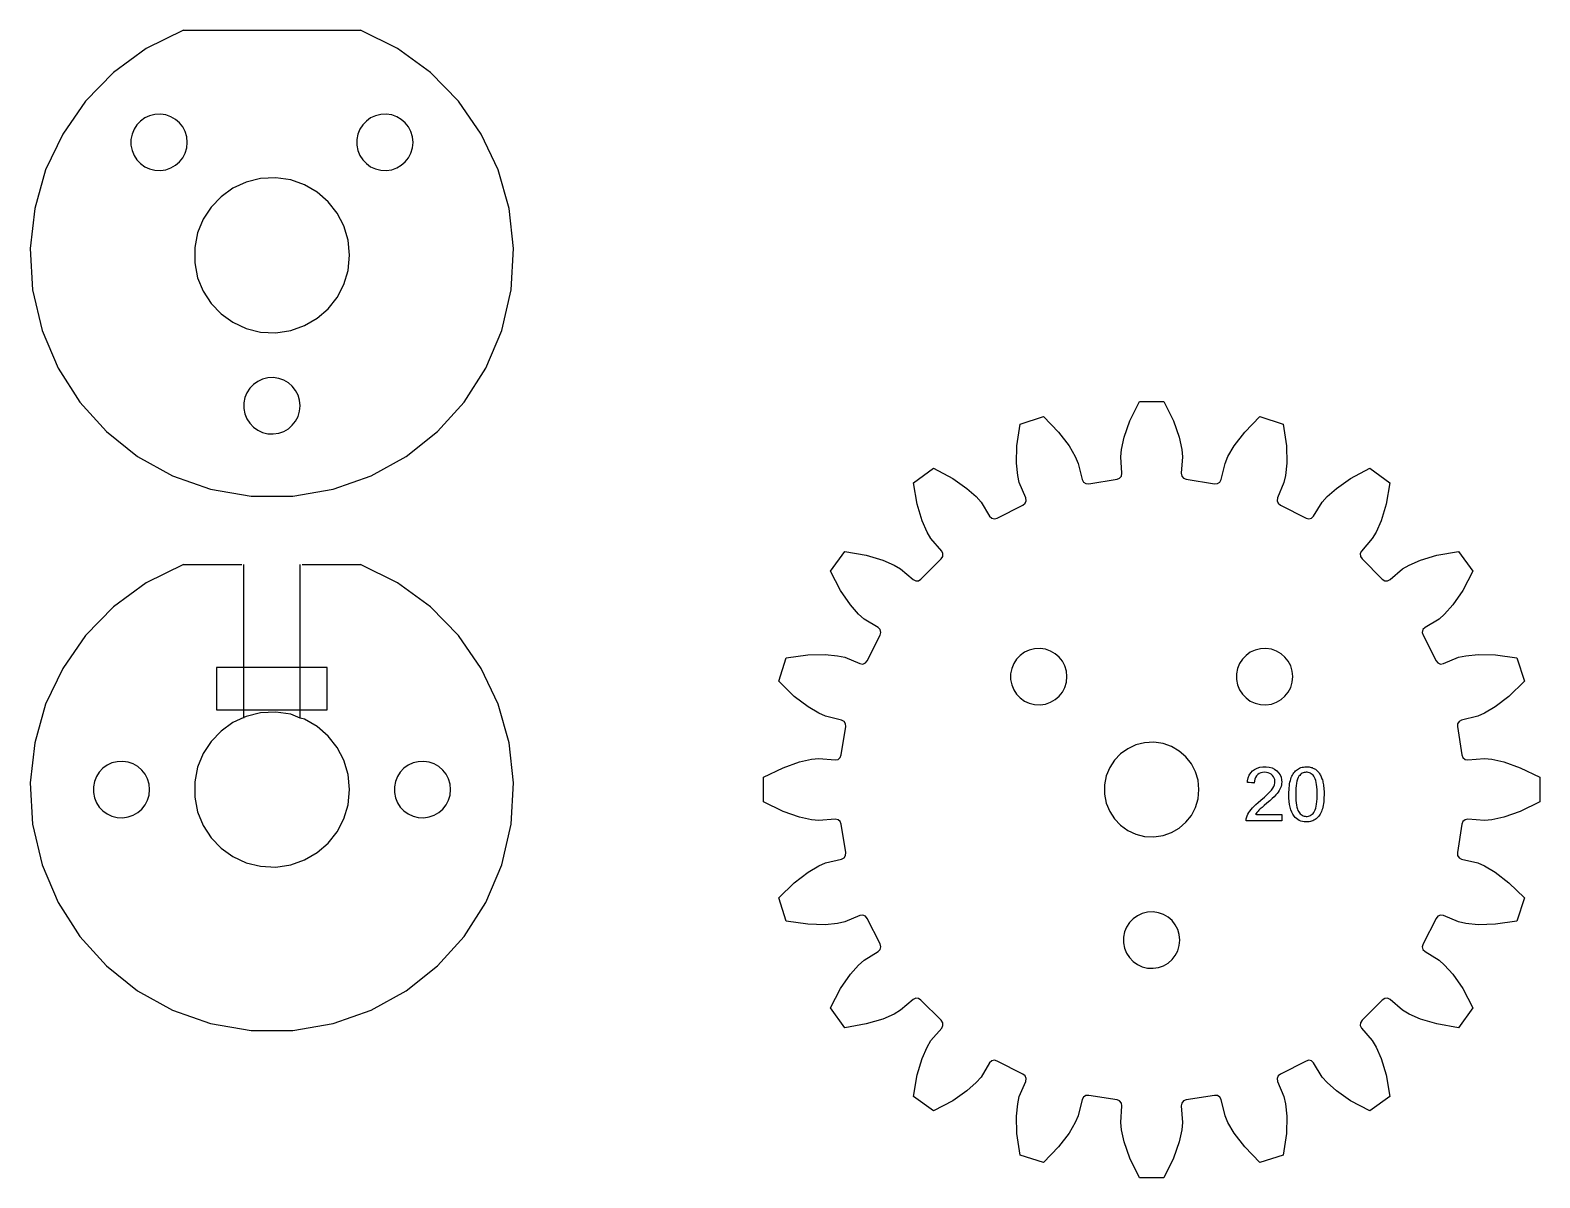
# Model space of a CAD drawing. Header units: metres. Extents: x 3906 to 4789, y 859 to 1465.
# Drawn here: x 4571.5 to 4646.4, y 1167.1 to 1224 of the extents above; entities that cross this region are included whole.
import ezdxf

# ---------------------------------------------------------------- set-up
doc = ezdxf.new("R2010")
doc.units = ezdxf.units.M

msp = doc.modelspace()

# ---------------------------------------------------------------- linework, layer by layer
at = {"layer": 'COMPONENT5'}
for p, q in [((4632.48, 1187.459), (4632.631, 1187.481)), ((4632.631, 1187.481), (4632.795, 1187.483)), ((4632.795, 1187.483), (4632.951, 1187.465)), ((4634.643, 1187.472), (4634.71, 1187.481)), ((4634.71, 1187.481), (4634.78, 1187.484)), ((4634.78, 1187.484), (4634.837, 1187.484)), ((4634.837, 1187.484), (4634.888, 1187.48)), ((4634.888, 1187.48), (4634.938, 1187.474)), ((4631.874, 1186.784), (4631.907, 1186.934)), ((4631.879, 1186.709), (4631.874, 1186.784)), ((4631.907, 1186.934), (4631.959, 1187.066)), ((4631.959, 1187.066), (4632.029, 1187.181)), ((4632.029, 1187.181), (4632.117, 1187.278)), ((4632.117, 1187.278), (4632.223, 1187.358)), ((4632.211, 1186.781), (4632.203, 1186.676)), ((4632.232, 1186.876), (4632.211, 1186.781)), ((4632.223, 1187.358), (4632.344, 1187.418)), ((4632.267, 1186.96), (4632.232, 1186.876)), ((4632.315, 1187.034), (4632.267, 1186.96)), ((4632.377, 1187.097), (4632.315, 1187.034)), ((4632.344, 1187.418), (4632.48, 1187.459)), ((4632.448, 1187.147), (4632.377, 1187.097)), ((4632.529, 1187.182), (4632.448, 1187.147)), ((4632.619, 1187.204), (4632.529, 1187.182)), ((4632.718, 1187.212), (4632.619, 1187.204)), ((4632.814, 1187.207), (4632.718, 1187.212)), ((4632.901, 1187.189), (4632.814, 1187.207)), ((4632.98, 1187.157), (4632.901, 1187.189)), ((4632.951, 1187.465), (4633.092, 1187.427)), ((4633.051, 1187.113), (4632.98, 1187.157)), ((4633.113, 1187.056), (4633.051, 1187.113)), ((4633.092, 1187.427), (4633.217, 1187.367)), ((4633.163, 1186.992), (4633.113, 1187.056)), ((4633.199, 1186.922), (4633.163, 1186.992)), ((4633.221, 1186.846), (4633.199, 1186.922)), ((4633.217, 1187.367), (4633.326, 1187.288)), ((4633.231, 1186.764), (4633.221, 1186.846)), ((4633.226, 1186.681), (4633.231, 1186.764)), ((4633.326, 1187.288), (4633.418, 1187.191)), ((4633.418, 1187.191), (4633.488, 1187.084)), ((4633.488, 1187.084), (4633.536, 1186.967)), ((4633.536, 1186.967), (4633.563, 1186.84)), ((4633.563, 1186.84), (4633.568, 1186.722)), ((4633.979, 1186.72), (4633.998, 1186.8)), ((4633.998, 1186.8), (4634.021, 1186.875)), ((4634.021, 1186.875), (4634.046, 1186.945)), ((4634.046, 1186.945), (4634.074, 1187.011)), ((4634.074, 1187.011), (4634.105, 1187.073)), ((4634.105, 1187.073), (4634.139, 1187.13)), ((4634.139, 1187.13), (4634.176, 1187.184)), ((4634.176, 1187.184), (4634.216, 1187.234)), ((4634.216, 1187.234), (4634.259, 1187.279)), ((4634.259, 1187.279), (4634.305, 1187.321)), ((4634.327, 1186.771), (4634.304, 1186.665)), ((4634.305, 1187.321), (4634.354, 1187.358)), ((4634.355, 1186.864), (4634.327, 1186.771)), ((4634.354, 1187.358), (4634.405, 1187.391)), ((4634.389, 1186.945), (4634.355, 1186.864)), ((4634.427, 1187.013), (4634.389, 1186.945)), ((4634.405, 1187.391), (4634.46, 1187.418)), ((4634.463, 1187.06), (4634.427, 1187.013)), ((4634.46, 1187.418), (4634.518, 1187.441)), ((4634.5, 1187.099), (4634.463, 1187.06)), ((4634.539, 1187.132), (4634.5, 1187.099)), ((4634.518, 1187.441), (4634.579, 1187.459)), ((4634.582, 1187.16), (4634.539, 1187.132)), ((4634.579, 1187.459), (4634.643, 1187.472)), ((4634.627, 1187.182), (4634.582, 1187.16)), ((4634.676, 1187.198), (4634.627, 1187.182)), ((4634.726, 1187.208), (4634.676, 1187.198)), ((4634.78, 1187.212), (4634.726, 1187.208)), ((4634.836, 1187.211), (4634.78, 1187.212)), ((4634.89, 1187.202), (4634.836, 1187.211)), ((4634.941, 1187.188), (4634.89, 1187.202)), ((4634.938, 1187.474), (4634.986, 1187.466)), ((4634.99, 1187.166), (4634.941, 1187.188)), ((4634.986, 1187.466), (4635.033, 1187.454)), ((4635.037, 1187.138), (4634.99, 1187.166)), ((4635.033, 1187.454), (4635.077, 1187.441)), ((4635.082, 1187.104), (4635.037, 1187.138)), ((4635.077, 1187.441), (4635.12, 1187.424)), ((4635.124, 1187.062), (4635.082, 1187.104)), ((4635.12, 1187.424), (4635.162, 1187.405)), ((4635.164, 1187.015), (4635.124, 1187.062)), ((4635.162, 1187.405), (4635.202, 1187.383)), ((4635.201, 1186.959), (4635.164, 1187.015)), ((4635.234, 1186.89), (4635.201, 1186.959)), ((4635.202, 1187.383), (4635.24, 1187.359)), ((4635.262, 1186.808), (4635.234, 1186.89)), ((4635.24, 1187.359), (4635.277, 1187.332)), ((4635.285, 1186.713), (4635.262, 1186.808)), ((4635.277, 1187.332), (4635.311, 1187.303)), ((4635.311, 1187.303), (4635.344, 1187.272)), ((4635.344, 1187.272), (4635.376, 1187.238)), ((4635.376, 1187.238), (4635.405, 1187.203)), ((4635.405, 1187.203), (4635.433, 1187.164)), ((4635.433, 1187.164), (4635.459, 1187.124)), ((4635.459, 1187.124), (4635.484, 1187.081)), ((4635.484, 1187.081), (4635.507, 1187.036)), ((4635.507, 1187.036), (4635.529, 1186.989)), ((4635.529, 1186.989), (4635.549, 1186.939)), ((4635.549, 1186.939), (4635.568, 1186.888)), ((4635.568, 1186.888), (4635.586, 1186.834)), ((4635.586, 1186.834), (4635.602, 1186.778)), ((4635.602, 1186.778), (4635.617, 1186.72)), ((4631.956, 1186.701), (4631.879, 1186.709)), ((4632.064, 1186.69), (4631.956, 1186.701)), ((4632.161, 1186.68), (4632.064, 1186.69)), ((4632.203, 1186.676), (4632.161, 1186.68)), ((4632.71, 1185.975), (4632.853, 1186.107)), ((4632.853, 1186.107), (4632.97, 1186.224)), ((4632.97, 1186.224), (4633.058, 1186.328)), ((4633.058, 1186.328), (4633.123, 1186.42)), ((4633.192, 1186.001), (4633.092, 1185.904)), ((4633.123, 1186.42), (4633.172, 1186.509)), ((4633.172, 1186.509), (4633.206, 1186.596)), ((4633.272, 1186.085), (4633.192, 1186.001)), ((4633.206, 1186.596), (4633.226, 1186.681)), ((4633.337, 1186.16), (4633.272, 1186.085)), ((4633.393, 1186.233), (4633.337, 1186.16)), ((4633.441, 1186.305), (4633.393, 1186.233)), ((4633.48, 1186.375), (4633.441, 1186.305)), ((4633.511, 1186.444), (4633.48, 1186.375)), ((4633.535, 1186.513), (4633.511, 1186.444)), ((4633.552, 1186.582), (4633.535, 1186.513)), ((4633.564, 1186.652), (4633.552, 1186.582)), ((4633.568, 1186.722), (4633.564, 1186.652)), ((4633.925, 1186.117), (4633.926, 1186.231)), ((4633.929, 1185.937), (4633.925, 1186.117)), ((4633.926, 1186.231), (4633.931, 1186.34)), ((4633.931, 1186.34), (4633.938, 1186.444)), ((4633.938, 1186.444), (4633.949, 1186.541)), ((4633.949, 1186.541), (4633.962, 1186.633)), ((4633.962, 1186.633), (4633.979, 1186.72)), ((4634.265, 1186.273), (4634.263, 1186.117)), ((4634.263, 1186.117), (4634.265, 1185.961)), ((4634.273, 1186.416), (4634.265, 1186.273)), ((4634.286, 1186.547), (4634.273, 1186.416)), ((4634.304, 1186.665), (4634.286, 1186.547)), ((4635.304, 1186.604), (4635.285, 1186.713)), ((4635.318, 1186.482), (4635.304, 1186.604)), ((4635.327, 1186.346), (4635.318, 1186.482)), ((4635.332, 1186.197), (4635.327, 1186.346)), ((4635.327, 1185.889), (4635.332, 1186.038)), ((4635.332, 1186.038), (4635.332, 1186.197)), ((4635.617, 1186.72), (4635.63, 1186.657)), ((4635.63, 1186.657), (4635.642, 1186.589)), ((4635.642, 1186.589), (4635.651, 1186.516)), ((4635.651, 1186.516), (4635.659, 1186.438)), ((4635.659, 1186.438), (4635.664, 1186.355)), ((4635.664, 1186.355), (4635.668, 1186.267)), ((4635.67, 1186.069), (4635.667, 1185.957)), ((4635.668, 1186.267), (4635.67, 1186.173)), ((4635.67, 1186.173), (4635.67, 1186.069)), ((4631.934, 1185.212), (4631.986, 1185.29)), ((4631.986, 1185.29), (4632.046, 1185.367)), ((4632.046, 1185.367), (4632.116, 1185.446)), ((4632.116, 1185.446), (4632.198, 1185.53)), ((4632.198, 1185.53), (4632.293, 1185.619)), ((4632.293, 1185.619), (4632.401, 1185.714)), ((4632.36, 1185.248), (4632.327, 1185.209)), ((4632.395, 1185.287), (4632.36, 1185.248)), ((4632.44, 1185.332), (4632.395, 1185.287)), ((4632.401, 1185.714), (4632.539, 1185.829)), ((4632.506, 1185.393), (4632.44, 1185.332)), ((4632.593, 1185.469), (4632.506, 1185.393)), ((4632.539, 1185.829), (4632.71, 1185.975)), ((4632.7, 1185.561), (4632.593, 1185.469)), ((4632.834, 1185.675), (4632.7, 1185.561)), ((4632.973, 1185.796), (4632.834, 1185.675)), ((4633.092, 1185.904), (4632.973, 1185.796)), ((4633.941, 1185.769), (4633.929, 1185.937)), ((4633.961, 1185.615), (4633.941, 1185.769)), ((4633.99, 1185.473), (4633.961, 1185.615)), ((4634.026, 1185.345), (4633.99, 1185.473)), ((4634.071, 1185.229), (4634.026, 1185.345)), ((4634.265, 1185.961), (4634.272, 1185.819)), ((4634.272, 1185.819), (4634.284, 1185.69)), ((4634.284, 1185.69), (4634.3, 1185.575)), ((4634.3, 1185.575), (4634.321, 1185.473)), ((4634.321, 1185.473), (4634.347, 1185.384)), ((4634.347, 1185.384), (4634.377, 1185.308)), ((4634.377, 1185.308), (4634.412, 1185.246)), ((4634.412, 1185.246), (4634.451, 1185.195)), ((4635.164, 1185.221), (4635.201, 1185.277)), ((4635.201, 1185.277), (4635.234, 1185.346)), ((4635.234, 1185.346), (4635.262, 1185.428)), ((4635.262, 1185.428), (4635.285, 1185.523)), ((4635.285, 1185.523), (4635.304, 1185.632)), ((4635.304, 1185.632), (4635.318, 1185.754)), ((4635.318, 1185.754), (4635.327, 1185.889)), ((4635.539, 1185.264), (4635.51, 1185.2)), ((4635.565, 1185.333), (4635.539, 1185.264)), ((4635.589, 1185.405), (4635.565, 1185.333)), ((4635.609, 1185.483), (4635.589, 1185.405)), ((4635.627, 1185.567), (4635.609, 1185.483)), ((4635.642, 1185.656), (4635.627, 1185.567)), ((4635.653, 1185.751), (4635.642, 1185.656)), ((4635.662, 1185.851), (4635.653, 1185.751)), ((4635.667, 1185.957), (4635.662, 1185.851)), ((4631.803, 1184.844), (4631.808, 1184.895)), ((4631.805, 1184.797), (4631.803, 1184.844)), ((4632.06, 1184.797), (4631.805, 1184.797)), ((4631.808, 1184.895), (4631.817, 1184.945)), ((4631.817, 1184.945), (4631.831, 1184.994)), ((4631.831, 1184.994), (4631.853, 1185.054)), ((4631.853, 1185.054), (4631.889, 1185.133)), ((4631.889, 1185.133), (4631.934, 1185.212)), ((4632.582, 1184.797), (4632.06, 1184.797)), ((4632.298, 1185.17), (4632.271, 1185.131)), ((4632.271, 1185.131), (4632.312, 1185.113)), ((4632.327, 1185.209), (4632.298, 1185.17)), ((4632.312, 1185.113), (4632.612, 1185.113)), ((4633.145, 1184.797), (4632.582, 1184.797)), ((4632.612, 1185.113), (4633.034, 1185.113)), ((4633.034, 1185.113), (4633.41, 1185.113)), ((4633.523, 1184.797), (4633.145, 1184.797)), ((4633.41, 1185.113), (4633.573, 1185.113)), ((4633.573, 1184.809), (4633.523, 1184.797)), ((4633.573, 1185.113), (4633.573, 1185.074)), ((4633.573, 1185.074), (4633.573, 1184.983)), ((4633.573, 1184.983), (4633.573, 1184.881)), ((4633.573, 1184.881), (4633.573, 1184.809)), ((4634.123, 1185.126), (4634.071, 1185.229)), ((4634.184, 1185.036), (4634.123, 1185.126)), ((4634.242, 1184.969), (4634.184, 1185.036)), ((4634.304, 1184.913), (4634.242, 1184.969)), ((4634.371, 1184.864), (4634.304, 1184.913)), ((4634.443, 1184.825), (4634.371, 1184.864)), ((4634.52, 1184.794), (4634.443, 1184.825)), ((4634.451, 1185.195), (4634.492, 1185.15)), ((4634.492, 1185.15), (4634.535, 1185.112)), ((4634.602, 1184.771), (4634.52, 1184.794)), ((4634.535, 1185.112), (4634.58, 1185.081)), ((4634.58, 1185.081), (4634.628, 1185.056)), ((4634.689, 1184.757), (4634.602, 1184.771)), ((4634.628, 1185.056), (4634.678, 1185.038)), ((4634.678, 1185.038), (4634.73, 1185.027)), ((4634.782, 1184.751), (4634.689, 1184.757)), ((4634.73, 1185.027), (4634.784, 1185.022)), ((4634.857, 1184.753), (4634.782, 1184.751)), ((4634.784, 1185.022), (4634.839, 1185.023)), ((4634.839, 1185.023), (4634.892, 1185.032)), ((4634.926, 1184.759), (4634.857, 1184.753)), ((4634.892, 1185.032), (4634.943, 1185.046)), ((4634.991, 1184.771), (4634.926, 1184.759)), ((4634.943, 1185.046), (4634.991, 1185.068)), ((4634.991, 1185.068), (4635.038, 1185.096)), ((4635.054, 1184.787), (4634.991, 1184.771)), ((4635.038, 1185.096), (4635.082, 1185.131)), ((4635.113, 1184.808), (4635.054, 1184.787)), ((4635.082, 1185.131), (4635.124, 1185.173)), ((4635.169, 1184.833), (4635.113, 1184.808)), ((4635.124, 1185.173), (4635.164, 1185.221)), ((4635.222, 1184.864), (4635.169, 1184.833)), ((4635.272, 1184.899), (4635.222, 1184.864)), ((4635.319, 1184.939), (4635.272, 1184.899)), ((4635.363, 1184.984), (4635.319, 1184.939)), ((4635.404, 1185.032), (4635.363, 1184.984)), ((4635.442, 1185.084), (4635.404, 1185.032)), ((4635.478, 1185.14), (4635.442, 1185.084)), ((4635.51, 1185.2), (4635.478, 1185.14))]:
    msp.add_line(p, q, dxfattribs=at)
at = {"layer": 'GROUP0'}
for p, q in [((4579.067, 1224.036), (4577.218, 1223.12)), ((4579.067, 1224.036), (4584.955, 1224.036)), ((4584.955, 1224.036), (4587.844, 1224.036)), ((4589.692, 1223.12), (4587.844, 1224.036)), ((4577.218, 1223.12), (4575.589, 1221.932)), ((4591.321, 1221.932), (4589.692, 1223.12)), ((4575.589, 1221.932), (4574.201, 1220.507)), ((4592.71, 1220.507), (4591.321, 1221.932)), ((4574.201, 1220.507), (4573.073, 1218.884)), ((4593.838, 1218.884), (4592.71, 1220.507)), ((4577.384, 1219.791), (4577.145, 1219.68)), ((4577.645, 1219.856), (4577.384, 1219.791)), ((4577.922, 1219.87), (4577.645, 1219.856)), ((4578.191, 1219.83), (4577.922, 1219.87)), ((4578.442, 1219.741), (4578.191, 1219.83)), ((4578.668, 1219.609), (4578.442, 1219.741)), ((4588.591, 1219.791), (4588.353, 1219.68)), ((4588.852, 1219.856), (4588.591, 1219.791)), ((4589.129, 1219.87), (4588.852, 1219.856)), ((4589.399, 1219.83), (4589.129, 1219.87)), ((4589.649, 1219.741), (4589.399, 1219.83)), ((4589.875, 1219.609), (4589.649, 1219.741)), ((4576.611, 1219.12), (4576.511, 1218.876)), ((4576.753, 1219.34), (4576.611, 1219.12)), ((4576.933, 1219.528), (4576.753, 1219.34)), ((4577.145, 1219.68), (4576.933, 1219.528)), ((4578.864, 1219.438), (4578.668, 1219.609)), ((4579.026, 1219.234), (4578.864, 1219.438)), ((4579.148, 1219.001), (4579.026, 1219.234)), ((4579.225, 1218.745), (4579.148, 1219.001)), ((4587.818, 1219.12), (4587.718, 1218.876)), ((4587.961, 1219.34), (4587.818, 1219.12)), ((4588.141, 1219.528), (4587.961, 1219.34)), ((4588.353, 1219.68), (4588.141, 1219.528)), ((4590.072, 1219.438), (4589.875, 1219.609)), ((4590.234, 1219.234), (4590.072, 1219.438)), ((4590.356, 1219.001), (4590.234, 1219.234)), ((4590.433, 1218.745), (4590.356, 1219.001)), ((4573.073, 1218.884), (4572.226, 1217.099)), ((4576.511, 1218.876), (4576.458, 1218.61)), ((4576.458, 1218.61), (4576.458, 1218.332)), ((4576.458, 1218.332), (4576.511, 1218.067)), ((4579.148, 1217.942), (4579.225, 1218.197)), ((4579.251, 1218.471), (4579.225, 1218.745)), ((4579.225, 1218.197), (4579.251, 1218.471)), ((4587.718, 1218.876), (4587.666, 1218.61)), ((4587.666, 1218.61), (4587.666, 1218.332)), ((4587.666, 1218.332), (4587.718, 1218.067)), ((4590.356, 1217.942), (4590.433, 1218.197)), ((4590.459, 1218.471), (4590.433, 1218.745)), ((4590.433, 1218.197), (4590.459, 1218.471)), ((4594.685, 1217.099), (4593.838, 1218.884)), ((4576.511, 1218.067), (4576.611, 1217.822)), ((4576.611, 1217.822), (4576.753, 1217.603)), ((4576.753, 1217.603), (4576.933, 1217.415)), ((4578.668, 1217.334), (4578.864, 1217.505)), ((4578.864, 1217.505), (4579.026, 1217.709)), ((4579.026, 1217.709), (4579.148, 1217.942)), ((4587.718, 1218.067), (4587.818, 1217.822)), ((4587.818, 1217.822), (4587.961, 1217.603)), ((4587.961, 1217.603), (4588.141, 1217.415)), ((4589.875, 1217.334), (4590.072, 1217.505)), ((4590.072, 1217.505), (4590.234, 1217.709)), ((4590.234, 1217.709), (4590.356, 1217.942)), ((4572.226, 1217.099), (4571.681, 1215.19)), ((4576.933, 1217.415), (4577.145, 1217.262)), ((4577.145, 1217.262), (4577.384, 1217.151)), ((4577.384, 1217.151), (4577.645, 1217.086)), ((4577.645, 1217.086), (4577.922, 1217.073)), ((4577.922, 1217.073), (4578.191, 1217.113)), ((4578.191, 1217.113), (4578.442, 1217.201)), ((4578.442, 1217.201), (4578.668, 1217.334)), ((4583.648, 1216.713), (4582.887, 1216.676)), ((4584.39, 1216.603), (4583.648, 1216.713)), ((4588.141, 1217.415), (4588.353, 1217.262)), ((4588.353, 1217.262), (4588.591, 1217.151)), ((4588.591, 1217.151), (4588.852, 1217.086)), ((4588.852, 1217.086), (4589.129, 1217.073)), ((4589.129, 1217.073), (4589.399, 1217.113)), ((4589.399, 1217.113), (4589.649, 1217.201)), ((4589.649, 1217.201), (4589.875, 1217.334)), ((4595.23, 1215.19), (4594.685, 1217.099)), ((4581.512, 1216.192), (4580.929, 1215.773)), ((4582.169, 1216.497), (4581.512, 1216.192)), ((4582.887, 1216.676), (4582.169, 1216.497)), ((4585.079, 1216.36), (4584.39, 1216.603)), ((4585.7, 1215.996), (4585.079, 1216.36)), ((4586.24, 1215.526), (4585.7, 1215.996)), ((4580.435, 1215.255), (4580.043, 1214.653)), ((4580.929, 1215.773), (4580.435, 1215.255)), ((4586.685, 1214.964), (4586.24, 1215.526)), ((4571.681, 1215.19), (4571.458, 1213.195)), ((4580.043, 1214.653), (4579.768, 1213.979)), ((4587.02, 1214.324), (4586.685, 1214.964)), ((4595.452, 1213.195), (4595.23, 1215.19)), ((4579.768, 1213.979), (4579.624, 1213.249)), ((4587.232, 1213.62), (4587.02, 1214.324)), ((4571.458, 1213.195), (4571.579, 1211.149)), ((4579.624, 1213.249), (4579.624, 1212.486)), ((4587.305, 1212.867), (4587.232, 1213.62)), ((4595.332, 1211.149), (4595.452, 1213.195)), ((4579.624, 1212.486), (4579.768, 1211.755)), ((4587.232, 1212.114), (4587.305, 1212.867)), ((4579.768, 1211.755), (4580.043, 1211.082)), ((4587.02, 1211.411), (4587.232, 1212.114)), ((4571.579, 1211.149), (4572.051, 1209.13)), ((4580.043, 1211.082), (4580.435, 1210.479)), ((4586.24, 1210.209), (4586.685, 1210.771)), ((4586.685, 1210.771), (4587.02, 1211.411)), ((4594.859, 1209.13), (4595.332, 1211.149)), ((4580.435, 1210.479), (4580.929, 1209.962)), ((4580.929, 1209.962), (4581.512, 1209.543)), ((4585.7, 1209.739), (4586.24, 1210.209)), ((4581.512, 1209.543), (4582.169, 1209.238)), ((4582.169, 1209.238), (4582.887, 1209.059)), ((4584.39, 1209.132), (4585.079, 1209.375)), ((4585.079, 1209.375), (4585.7, 1209.739)), ((4572.051, 1209.13), (4572.842, 1207.264)), ((4582.887, 1209.059), (4583.648, 1209.022)), ((4583.648, 1209.022), (4584.39, 1209.132)), ((4594.068, 1207.264), (4594.859, 1209.13)), ((4572.842, 1207.264), (4573.917, 1205.584)), ((4592.993, 1205.584), (4594.068, 1207.264)), ((4582.357, 1206.266), (4582.215, 1206.047)), ((4582.537, 1206.455), (4582.357, 1206.266)), ((4582.749, 1206.607), (4582.537, 1206.455)), ((4582.988, 1206.718), (4582.749, 1206.607)), ((4583.249, 1206.783), (4582.988, 1206.718)), ((4583.525, 1206.796), (4583.249, 1206.783)), ((4583.795, 1206.756), (4583.525, 1206.796)), ((4584.046, 1206.668), (4583.795, 1206.756)), ((4584.272, 1206.536), (4584.046, 1206.668)), ((4584.468, 1206.365), (4584.272, 1206.536)), ((4584.63, 1206.16), (4584.468, 1206.365)), ((4573.917, 1205.584), (4575.244, 1204.116)), ((4582.115, 1205.802), (4582.062, 1205.537)), ((4582.062, 1205.537), (4582.062, 1205.259)), ((4582.215, 1206.047), (4582.115, 1205.802)), ((4584.752, 1205.928), (4584.63, 1206.16)), ((4584.828, 1205.672), (4584.752, 1205.928)), ((4584.855, 1205.398), (4584.828, 1205.672)), ((4591.666, 1204.116), (4592.993, 1205.584)), ((4626.027, 1204.647), (4626.505, 1205.618)), ((4626.505, 1205.618), (4627.722, 1205.618)), ((4627.722, 1205.618), (4628.2, 1204.647)), ((4582.062, 1205.259), (4582.115, 1204.994)), ((4582.115, 1204.994), (4582.215, 1204.749)), ((4582.215, 1204.749), (4582.357, 1204.53)), ((4584.63, 1204.636), (4584.752, 1204.868)), ((4584.752, 1204.868), (4584.828, 1205.124)), ((4584.828, 1205.124), (4584.855, 1205.398)), ((4620.582, 1204.486), (4621.74, 1204.863)), ((4621.74, 1204.863), (4622.495, 1204.086)), ((4631.734, 1204.086), (4632.489, 1204.863)), ((4632.489, 1204.863), (4633.645, 1204.486)), ((4575.244, 1204.116), (4576.791, 1202.888)), ((4582.357, 1204.53), (4582.537, 1204.341)), ((4582.537, 1204.341), (4582.749, 1204.189)), ((4582.749, 1204.189), (4582.988, 1204.078)), ((4582.988, 1204.078), (4583.249, 1204.013)), ((4583.249, 1204.013), (4583.525, 1204)), ((4583.525, 1204), (4583.795, 1204.039)), ((4583.795, 1204.039), (4584.046, 1204.128)), ((4584.046, 1204.128), (4584.272, 1204.26)), ((4584.272, 1204.26), (4584.468, 1204.431)), ((4584.468, 1204.431), (4584.63, 1204.636)), ((4590.12, 1202.888), (4591.666, 1204.116)), ((4620.427, 1203.415), (4620.582, 1204.486)), ((4622.495, 1204.086), (4623.014, 1203.404)), ((4625.743, 1203.836), (4626.027, 1204.647)), ((4628.2, 1204.647), (4628.485, 1203.836)), ((4631.213, 1203.404), (4631.734, 1204.086)), ((4633.645, 1204.486), (4633.8, 1203.415)), ((4620.408, 1202.557), (4620.427, 1203.415)), ((4623.014, 1203.404), (4623.326, 1202.874)), ((4625.577, 1202.87), (4625.612, 1203.236)), ((4625.612, 1203.236), (4625.743, 1203.836)), ((4628.485, 1203.836), (4628.617, 1203.236)), ((4628.617, 1203.236), (4628.652, 1202.87)), ((4630.903, 1202.874), (4631.213, 1203.404)), ((4633.8, 1203.415), (4633.82, 1202.557)), ((4576.791, 1202.888), (4578.523, 1201.927)), ((4588.388, 1201.927), (4590.12, 1202.888)), ((4620.468, 1201.946), (4620.408, 1202.557)), ((4623.326, 1202.874), (4623.473, 1202.535)), ((4623.473, 1202.535), (4623.661, 1201.739)), ((4625.642, 1202.054), (4625.577, 1202.87)), ((4628.652, 1202.87), (4628.585, 1202.054)), ((4630.566, 1201.739), (4630.756, 1202.535)), ((4630.756, 1202.535), (4630.903, 1202.874)), ((4633.82, 1202.557), (4633.76, 1201.946)), ((4578.523, 1201.927), (4580.409, 1201.259)), ((4586.501, 1201.259), (4588.388, 1201.927)), ((4615.299, 1201.58), (4616.283, 1202.297)), ((4616.283, 1202.297), (4617.24, 1201.791)), ((4617.24, 1201.791), (4617.948, 1201.302)), ((4620.547, 1201.586), (4620.468, 1201.946)), ((4623.661, 1201.739), (4623.728, 1201.613)), ((4623.991, 1201.531), (4625.395, 1201.755)), ((4625.395, 1201.755), (4625.527, 1201.803)), ((4625.527, 1201.803), (4625.618, 1201.912)), ((4625.618, 1201.912), (4625.642, 1202.054)), ((4628.585, 1202.054), (4628.609, 1201.912)), ((4628.609, 1201.912), (4628.7, 1201.803)), ((4628.7, 1201.803), (4628.834, 1201.755)), ((4628.834, 1201.755), (4630.237, 1201.531)), ((4630.5, 1201.613), (4630.566, 1201.739)), ((4633.76, 1201.946), (4633.68, 1201.586)), ((4636.281, 1201.302), (4636.988, 1201.791)), ((4636.988, 1201.791), (4637.944, 1202.297)), ((4637.944, 1202.297), (4638.93, 1201.58)), ((4580.409, 1201.259), (4582.417, 1200.912)), ((4584.494, 1200.912), (4586.501, 1201.259)), ((4615.482, 1200.515), (4615.299, 1201.58)), ((4617.948, 1201.302), (4618.405, 1200.895)), ((4620.863, 1200.831), (4620.547, 1201.586)), ((4623.728, 1201.613), (4623.848, 1201.537)), ((4623.848, 1201.537), (4623.991, 1201.531)), ((4630.237, 1201.531), (4630.38, 1201.537)), ((4630.38, 1201.537), (4630.5, 1201.613)), ((4633.68, 1201.586), (4633.365, 1200.831)), ((4635.822, 1200.895), (4636.281, 1201.302)), ((4638.93, 1201.58), (4638.746, 1200.515)), ((4582.417, 1200.912), (4584.494, 1200.912)), ((4615.728, 1199.69), (4615.482, 1200.515)), ((4618.405, 1200.895), (4618.65, 1200.618)), ((4618.65, 1200.618), (4619.075, 1199.921)), ((4619.453, 1199.824), (4620.719, 1200.469)), ((4620.719, 1200.469), (4620.831, 1200.558)), ((4620.831, 1200.558), (4620.883, 1200.69)), ((4620.883, 1200.69), (4620.863, 1200.831)), ((4633.365, 1200.831), (4633.344, 1200.69)), ((4633.344, 1200.69), (4633.397, 1200.558)), ((4633.397, 1200.558), (4633.508, 1200.469)), ((4633.508, 1200.469), (4634.775, 1199.824)), ((4635.152, 1199.921), (4635.577, 1200.618)), ((4635.577, 1200.618), (4635.822, 1200.895)), ((4638.746, 1200.515), (4638.498, 1199.69)), ((4615.975, 1199.128), (4615.728, 1199.69)), ((4619.075, 1199.921), (4619.177, 1199.821)), ((4619.177, 1199.821), (4619.315, 1199.786)), ((4619.315, 1199.786), (4619.453, 1199.824)), ((4634.775, 1199.824), (4634.912, 1199.786)), ((4634.912, 1199.786), (4635.05, 1199.821)), ((4635.05, 1199.821), (4635.152, 1199.921)), ((4638.498, 1199.69), (4638.252, 1199.128)), ((4616.162, 1198.811), (4615.975, 1199.128)), ((4616.695, 1198.191), (4616.162, 1198.811)), ((4638.065, 1198.811), (4637.532, 1198.191)), ((4638.252, 1199.128), (4638.065, 1198.811)), ((4611.171, 1197.184), (4611.887, 1198.17)), ((4611.887, 1198.17), (4612.953, 1197.984)), ((4612.953, 1197.984), (4613.776, 1197.738)), ((4616.759, 1198.063), (4616.695, 1198.191)), ((4616.75, 1197.92), (4616.759, 1198.063)), ((4637.532, 1198.191), (4637.47, 1198.063)), ((4637.47, 1198.063), (4637.479, 1197.92)), ((4640.452, 1197.738), (4641.275, 1197.984)), ((4641.275, 1197.984), (4642.34, 1198.17)), ((4642.34, 1198.17), (4643.057, 1197.184)), ((4579.067, 1197.522), (4577.218, 1196.606)), ((4579.067, 1197.522), (4581.955, 1197.522)), ((4582.055, 1192.405), (4582.055, 1197.522)), ((4584.855, 1192.405), (4584.855, 1197.522)), ((4584.955, 1197.522), (4587.844, 1197.522)), ((4589.692, 1196.606), (4587.844, 1197.522)), ((4613.776, 1197.738), (4614.339, 1197.492)), ((4614.339, 1197.492), (4614.656, 1197.305)), ((4614.656, 1197.305), (4615.276, 1196.772)), ((4615.665, 1196.796), (4616.67, 1197.802)), ((4616.67, 1197.802), (4616.75, 1197.92)), ((4637.479, 1197.92), (4637.558, 1197.802)), ((4637.558, 1197.802), (4638.562, 1196.796)), ((4638.951, 1196.772), (4639.572, 1197.305)), ((4639.572, 1197.305), (4639.89, 1197.492)), ((4639.89, 1197.492), (4640.452, 1197.738)), ((4577.218, 1196.606), (4575.589, 1195.417)), ((4591.321, 1195.417), (4589.692, 1196.606)), ((4611.676, 1196.227), (4611.171, 1197.184)), ((4615.276, 1196.772), (4615.404, 1196.71)), ((4615.404, 1196.71), (4615.546, 1196.719)), ((4615.546, 1196.719), (4615.665, 1196.796)), ((4638.562, 1196.796), (4638.681, 1196.719)), ((4638.681, 1196.719), (4638.823, 1196.71)), ((4638.823, 1196.71), (4638.951, 1196.772)), ((4643.057, 1197.184), (4642.551, 1196.227)), ((4612.165, 1195.52), (4611.676, 1196.227)), ((4642.551, 1196.227), (4642.062, 1195.52)), ((4575.589, 1195.417), (4574.201, 1193.993)), ((4592.71, 1193.993), (4591.321, 1195.417)), ((4612.572, 1195.061), (4612.165, 1195.52)), ((4612.848, 1194.817), (4612.572, 1195.061)), ((4641.655, 1195.061), (4641.379, 1194.817)), ((4642.062, 1195.52), (4641.655, 1195.061)), ((4613.547, 1194.391), (4612.848, 1194.817)), ((4613.647, 1194.29), (4613.547, 1194.391)), ((4613.682, 1194.151), (4613.647, 1194.29)), ((4640.581, 1194.29), (4640.546, 1194.151)), ((4640.681, 1194.391), (4640.581, 1194.29)), ((4641.379, 1194.817), (4640.681, 1194.391)), ((4574.201, 1193.993), (4573.073, 1192.37)), ((4593.838, 1192.37), (4592.71, 1193.993)), ((4612.999, 1192.748), (4613.643, 1194.015)), ((4613.643, 1194.015), (4613.682, 1194.151)), ((4640.546, 1194.151), (4640.584, 1194.015)), ((4640.584, 1194.015), (4641.23, 1192.748)), ((4608.605, 1191.727), (4608.981, 1192.884)), ((4608.981, 1192.884), (4610.052, 1193.039)), ((4610.052, 1193.039), (4610.912, 1193.059)), ((4610.912, 1193.059), (4611.522, 1192.998)), ((4611.522, 1192.998), (4611.882, 1192.919)), ((4611.882, 1192.919), (4612.637, 1192.605)), ((4612.909, 1192.637), (4612.999, 1192.748)), ((4620.412, 1192.825), (4620.27, 1192.606)), ((4620.592, 1193.014), (4620.412, 1192.825)), ((4620.804, 1193.166), (4620.592, 1193.014)), ((4621.043, 1193.277), (4620.804, 1193.166)), ((4621.304, 1193.342), (4621.043, 1193.277)), ((4621.58, 1193.355), (4621.304, 1193.342)), ((4621.85, 1193.315), (4621.58, 1193.355)), ((4622.101, 1193.227), (4621.85, 1193.315)), ((4622.327, 1193.094), (4622.101, 1193.227)), ((4622.523, 1192.924), (4622.327, 1193.094)), ((4622.685, 1192.719), (4622.523, 1192.924)), ((4631.62, 1192.825), (4631.477, 1192.606)), ((4631.8, 1193.014), (4631.62, 1192.825)), ((4632.011, 1193.166), (4631.8, 1193.014)), ((4632.25, 1193.277), (4632.011, 1193.166)), ((4632.511, 1193.342), (4632.25, 1193.277)), ((4632.788, 1193.355), (4632.511, 1193.342)), ((4633.058, 1193.315), (4632.788, 1193.355)), ((4633.308, 1193.227), (4633.058, 1193.315)), ((4633.534, 1193.094), (4633.308, 1193.227)), ((4633.731, 1192.924), (4633.534, 1193.094)), ((4633.892, 1192.719), (4633.731, 1192.924)), ((4641.23, 1192.748), (4641.318, 1192.637)), ((4641.591, 1192.605), (4642.346, 1192.919)), ((4642.346, 1192.919), (4642.706, 1192.998)), ((4642.706, 1192.998), (4643.317, 1193.059)), ((4643.317, 1193.059), (4644.175, 1193.039)), ((4644.175, 1193.039), (4645.246, 1192.884)), ((4645.246, 1192.884), (4645.623, 1191.727)), ((4573.073, 1192.37), (4572.226, 1190.585)), ((4582.055, 1192.405), (4580.705, 1192.405)), ((4580.705, 1192.405), (4580.705, 1190.305)), ((4584.855, 1192.405), (4582.055, 1192.405)), ((4582.055, 1190.305), (4582.055, 1192.405)), ((4584.855, 1190.305), (4584.855, 1192.405)), ((4586.205, 1192.405), (4584.855, 1192.405)), ((4586.205, 1190.305), (4586.205, 1192.405)), ((4594.685, 1190.585), (4593.838, 1192.37)), ((4612.637, 1192.605), (4612.777, 1192.584)), ((4612.777, 1192.584), (4612.909, 1192.637)), ((4620.17, 1192.361), (4620.117, 1192.096)), ((4620.117, 1192.096), (4620.117, 1191.818)), ((4620.27, 1192.606), (4620.17, 1192.361)), ((4622.807, 1192.487), (4622.685, 1192.719)), ((4622.884, 1192.231), (4622.807, 1192.487)), ((4622.91, 1191.957), (4622.884, 1192.231)), ((4631.377, 1192.361), (4631.325, 1192.096)), ((4631.325, 1192.096), (4631.325, 1191.818)), ((4631.477, 1192.606), (4631.377, 1192.361)), ((4634.014, 1192.487), (4633.892, 1192.719)), ((4634.091, 1192.231), (4634.014, 1192.487)), ((4634.118, 1191.957), (4634.091, 1192.231)), ((4641.318, 1192.637), (4641.45, 1192.584)), ((4641.45, 1192.584), (4641.591, 1192.605)), ((4609.38, 1190.973), (4608.605, 1191.727)), ((4620.117, 1191.818), (4620.17, 1191.553)), ((4620.17, 1191.553), (4620.27, 1191.308)), ((4620.27, 1191.308), (4620.412, 1191.089)), ((4622.685, 1191.195), (4622.807, 1191.427)), ((4622.807, 1191.427), (4622.884, 1191.683)), ((4622.884, 1191.683), (4622.91, 1191.957)), ((4631.325, 1191.818), (4631.377, 1191.553)), ((4631.377, 1191.553), (4631.477, 1191.308)), ((4631.477, 1191.308), (4631.62, 1191.089)), ((4633.892, 1191.195), (4634.014, 1191.427)), ((4634.014, 1191.427), (4634.091, 1191.683)), ((4634.091, 1191.683), (4634.118, 1191.957)), ((4645.623, 1191.727), (4644.847, 1190.973)), ((4572.226, 1190.585), (4571.681, 1188.676)), ((4595.23, 1188.676), (4594.685, 1190.585)), ((4610.064, 1190.452), (4609.38, 1190.973)), ((4620.412, 1191.089), (4620.592, 1190.9)), ((4620.592, 1190.9), (4620.804, 1190.748)), ((4620.804, 1190.748), (4621.043, 1190.637)), ((4621.043, 1190.637), (4621.304, 1190.572)), ((4621.304, 1190.572), (4621.58, 1190.559)), ((4621.58, 1190.559), (4621.85, 1190.598)), ((4621.85, 1190.598), (4622.101, 1190.687)), ((4622.101, 1190.687), (4622.327, 1190.819)), ((4622.327, 1190.819), (4622.523, 1190.99)), ((4622.523, 1190.99), (4622.685, 1191.195)), ((4631.62, 1191.089), (4631.8, 1190.9)), ((4631.8, 1190.9), (4632.011, 1190.748)), ((4632.011, 1190.748), (4632.25, 1190.637)), ((4632.25, 1190.637), (4632.511, 1190.572)), ((4632.511, 1190.572), (4632.788, 1190.559)), ((4632.788, 1190.559), (4633.058, 1190.598)), ((4633.058, 1190.598), (4633.308, 1190.687)), ((4633.308, 1190.687), (4633.534, 1190.819)), ((4633.534, 1190.819), (4633.731, 1190.99)), ((4633.731, 1190.99), (4633.892, 1191.195)), ((4644.847, 1190.973), (4644.165, 1190.452)), ((4580.705, 1190.305), (4582.055, 1190.305)), ((4582.055, 1189.93), (4581.512, 1189.677)), ((4582.055, 1190.305), (4584.855, 1190.305)), ((4582.055, 1189.93), (4582.055, 1190.305)), ((4582.169, 1189.983), (4582.055, 1189.93)), ((4582.055, 1189.899), (4582.055, 1189.93)), ((4582.887, 1190.161), (4582.169, 1189.983)), ((4583.648, 1190.198), (4582.887, 1190.161)), ((4584.39, 1190.089), (4583.648, 1190.198)), ((4584.855, 1189.899), (4584.39, 1190.089)), ((4584.855, 1190.305), (4586.205, 1190.305)), ((4584.855, 1189.899), (4584.855, 1190.305)), ((4585.079, 1189.845), (4584.855, 1189.899)), ((4585.7, 1189.481), (4585.079, 1189.845)), ((4610.594, 1190.142), (4610.064, 1190.452)), ((4610.931, 1189.994), (4610.594, 1190.142)), ((4611.727, 1189.805), (4610.931, 1189.994)), ((4611.853, 1189.74), (4611.727, 1189.805)), ((4611.929, 1189.62), (4611.853, 1189.74)), ((4642.375, 1189.74), (4642.298, 1189.62)), ((4642.5, 1189.805), (4642.375, 1189.74)), ((4643.295, 1189.994), (4642.5, 1189.805)), ((4643.634, 1190.142), (4643.295, 1189.994)), ((4644.165, 1190.452), (4643.634, 1190.142)), ((4580.929, 1189.259), (4580.435, 1188.741)), ((4581.512, 1189.677), (4580.929, 1189.259)), ((4586.24, 1189.011), (4585.7, 1189.481)), ((4586.685, 1188.449), (4586.24, 1189.011)), ((4611.712, 1188.074), (4611.935, 1189.477)), ((4611.935, 1189.477), (4611.929, 1189.62)), ((4642.298, 1189.62), (4642.293, 1189.477)), ((4642.293, 1189.477), (4642.515, 1188.074)), ((4571.681, 1188.676), (4571.458, 1186.68)), ((4580.435, 1188.741), (4580.043, 1188.138)), ((4587.02, 1187.81), (4586.685, 1188.449)), ((4595.452, 1186.68), (4595.23, 1188.676)), ((4625.928, 1188.382), (4625.572, 1188.127)), ((4626.329, 1188.569), (4625.928, 1188.382)), ((4626.767, 1188.678), (4626.329, 1188.569)), ((4627.231, 1188.7), (4626.767, 1188.678)), ((4627.684, 1188.633), (4627.231, 1188.7)), ((4628.105, 1188.485), (4627.684, 1188.633)), ((4628.484, 1188.263), (4628.105, 1188.485)), ((4628.814, 1187.976), (4628.484, 1188.263)), ((4575.279, 1187.562), (4575.067, 1187.41)), ((4575.518, 1187.673), (4575.279, 1187.562)), ((4575.779, 1187.738), (4575.518, 1187.673)), ((4576.056, 1187.751), (4575.779, 1187.738)), ((4576.326, 1187.712), (4576.056, 1187.751)), ((4576.576, 1187.623), (4576.326, 1187.712)), ((4576.802, 1187.491), (4576.576, 1187.623)), ((4576.999, 1187.32), (4576.802, 1187.491)), ((4580.043, 1188.138), (4579.768, 1187.465)), ((4587.232, 1187.106), (4587.02, 1187.81)), ((4590.218, 1187.562), (4590.006, 1187.41)), ((4590.457, 1187.673), (4590.218, 1187.562)), ((4590.718, 1187.738), (4590.457, 1187.673)), ((4590.995, 1187.751), (4590.718, 1187.738)), ((4591.264, 1187.712), (4590.995, 1187.751)), ((4591.515, 1187.623), (4591.264, 1187.712)), ((4591.741, 1187.491), (4591.515, 1187.623)), ((4591.938, 1187.32), (4591.741, 1187.491)), ((4608.821, 1187.44), (4609.632, 1187.724)), ((4609.632, 1187.724), (4610.231, 1187.856)), ((4610.231, 1187.856), (4610.599, 1187.891)), ((4610.599, 1187.891), (4611.413, 1187.824)), ((4611.413, 1187.824), (4611.554, 1187.849)), ((4611.554, 1187.849), (4611.664, 1187.94)), ((4611.664, 1187.94), (4611.712, 1188.074)), ((4625.271, 1187.811), (4625.032, 1187.443)), ((4625.572, 1188.127), (4625.271, 1187.811)), ((4629.086, 1187.633), (4628.814, 1187.976)), ((4629.29, 1187.242), (4629.086, 1187.633)), ((4642.515, 1188.074), (4642.565, 1187.94)), ((4642.565, 1187.94), (4642.674, 1187.849)), ((4642.674, 1187.849), (4642.814, 1187.824)), ((4642.814, 1187.824), (4643.63, 1187.891)), ((4643.63, 1187.891), (4643.996, 1187.856)), ((4643.996, 1187.856), (4644.596, 1187.724)), ((4644.596, 1187.724), (4645.407, 1187.44)), ((4574.645, 1186.758), (4574.593, 1186.492)), ((4574.745, 1187.002), (4574.645, 1186.758)), ((4574.888, 1187.221), (4574.745, 1187.002)), ((4575.067, 1187.41), (4574.888, 1187.221)), ((4577.16, 1187.115), (4576.999, 1187.32)), ((4577.282, 1186.883), (4577.16, 1187.115)), ((4577.359, 1186.627), (4577.282, 1186.883)), ((4579.768, 1187.465), (4579.624, 1186.735)), ((4579.624, 1186.735), (4579.624, 1185.971)), ((4587.305, 1186.353), (4587.232, 1187.106)), ((4589.584, 1186.758), (4589.531, 1186.492)), ((4589.684, 1187.002), (4589.584, 1186.758)), ((4589.827, 1187.221), (4589.684, 1187.002)), ((4590.006, 1187.41), (4589.827, 1187.221)), ((4592.099, 1187.115), (4591.938, 1187.32)), ((4592.221, 1186.883), (4592.099, 1187.115)), ((4592.298, 1186.627), (4592.221, 1186.883)), ((4607.851, 1186.962), (4608.821, 1187.44)), ((4607.851, 1185.745), (4607.851, 1186.962)), ((4624.864, 1187.032), (4624.776, 1186.586)), ((4625.032, 1187.443), (4624.864, 1187.032)), ((4629.419, 1186.813), (4629.29, 1187.242)), ((4629.464, 1186.353), (4629.419, 1186.813)), ((4645.407, 1187.44), (4646.378, 1186.962)), ((4646.378, 1186.962), (4646.378, 1185.745)), ((4571.458, 1186.68), (4571.579, 1184.635)), ((4574.593, 1186.492), (4574.593, 1186.214)), ((4574.593, 1186.214), (4574.645, 1185.949)), ((4577.282, 1185.824), (4577.359, 1186.079)), ((4577.386, 1186.353), (4577.359, 1186.627)), ((4577.359, 1186.079), (4577.386, 1186.353)), ((4587.232, 1185.6), (4587.305, 1186.353)), ((4589.531, 1186.492), (4589.531, 1186.214)), ((4589.531, 1186.214), (4589.584, 1185.949)), ((4592.221, 1185.824), (4592.298, 1186.079)), ((4592.325, 1186.353), (4592.298, 1186.627)), ((4592.298, 1186.079), (4592.325, 1186.353)), ((4595.332, 1184.635), (4595.452, 1186.68)), ((4624.776, 1186.586), (4624.776, 1186.12)), ((4624.776, 1186.12), (4624.864, 1185.674)), ((4629.419, 1185.894), (4629.464, 1186.353)), ((4574.645, 1185.949), (4574.745, 1185.704)), ((4574.745, 1185.704), (4574.888, 1185.485)), ((4574.888, 1185.485), (4575.067, 1185.297)), ((4575.067, 1185.297), (4575.279, 1185.144)), ((4576.802, 1185.216), (4576.999, 1185.387)), ((4576.999, 1185.387), (4577.16, 1185.591)), ((4577.16, 1185.591), (4577.282, 1185.824)), ((4579.624, 1185.971), (4579.768, 1185.241)), ((4579.768, 1185.241), (4580.043, 1184.568)), ((4587.02, 1184.897), (4587.232, 1185.6)), ((4589.584, 1185.949), (4589.684, 1185.704)), ((4589.684, 1185.704), (4589.827, 1185.485)), ((4589.827, 1185.485), (4590.006, 1185.297)), ((4590.006, 1185.297), (4590.218, 1185.144)), ((4591.741, 1185.216), (4591.938, 1185.387)), ((4591.938, 1185.387), (4592.099, 1185.591)), ((4592.099, 1185.591), (4592.221, 1185.824)), ((4608.821, 1185.266), (4607.851, 1185.745)), ((4609.632, 1184.982), (4608.821, 1185.266)), ((4624.864, 1185.674), (4625.032, 1185.263)), ((4625.032, 1185.263), (4625.271, 1184.896)), ((4629.086, 1185.074), (4629.29, 1185.464)), ((4629.29, 1185.464), (4629.419, 1185.894)), ((4645.407, 1185.266), (4644.596, 1184.982)), ((4646.378, 1185.745), (4645.407, 1185.266)), ((4571.579, 1184.635), (4572.051, 1182.615)), ((4575.279, 1185.144), (4575.518, 1185.033)), ((4575.518, 1185.033), (4575.779, 1184.968)), ((4575.779, 1184.968), (4576.056, 1184.955)), ((4576.056, 1184.955), (4576.326, 1184.995)), ((4576.326, 1184.995), (4576.576, 1185.083)), ((4576.576, 1185.083), (4576.802, 1185.216)), ((4580.043, 1184.568), (4580.435, 1183.965)), ((4586.685, 1184.257), (4587.02, 1184.897)), ((4590.218, 1185.144), (4590.457, 1185.033)), ((4590.457, 1185.033), (4590.718, 1184.968)), ((4590.718, 1184.968), (4590.995, 1184.955)), ((4590.995, 1184.955), (4591.264, 1184.995)), ((4591.264, 1184.995), (4591.515, 1185.083)), ((4591.515, 1185.083), (4591.741, 1185.216)), ((4594.859, 1182.615), (4595.332, 1184.635)), ((4610.231, 1184.852), (4609.632, 1184.982)), ((4610.599, 1184.815), (4610.231, 1184.852)), ((4611.413, 1184.882), (4610.599, 1184.815)), ((4611.554, 1184.858), (4611.413, 1184.882)), ((4611.664, 1184.766), (4611.554, 1184.858)), ((4611.712, 1184.633), (4611.664, 1184.766)), ((4611.935, 1183.231), (4611.712, 1184.633)), ((4625.271, 1184.896), (4625.572, 1184.58)), ((4625.572, 1184.58), (4625.928, 1184.324)), ((4628.484, 1184.444), (4628.814, 1184.731)), ((4628.814, 1184.731), (4629.086, 1185.074)), ((4642.515, 1184.633), (4642.293, 1183.231)), ((4642.565, 1184.766), (4642.515, 1184.633)), ((4642.674, 1184.858), (4642.565, 1184.766)), ((4642.814, 1184.882), (4642.674, 1184.858)), ((4643.63, 1184.815), (4642.814, 1184.882)), ((4643.996, 1184.852), (4643.63, 1184.815)), ((4644.596, 1184.982), (4643.996, 1184.852)), ((4580.435, 1183.965), (4580.929, 1183.448)), ((4586.24, 1183.695), (4586.685, 1184.257)), ((4625.928, 1184.324), (4626.329, 1184.138)), ((4626.329, 1184.138), (4626.767, 1184.029)), ((4626.767, 1184.029), (4627.231, 1184.006)), ((4627.231, 1184.006), (4627.684, 1184.073)), ((4627.684, 1184.073), (4628.105, 1184.222)), ((4628.105, 1184.222), (4628.484, 1184.444)), ((4580.929, 1183.448), (4581.512, 1183.029)), ((4581.512, 1183.029), (4582.169, 1182.723)), ((4585.079, 1182.861), (4585.7, 1183.225)), ((4585.7, 1183.225), (4586.24, 1183.695)), ((4611.853, 1182.968), (4611.929, 1183.088)), ((4611.929, 1183.088), (4611.935, 1183.231)), ((4642.293, 1183.231), (4642.298, 1183.088)), ((4642.298, 1183.088), (4642.375, 1182.968)), ((4572.051, 1182.615), (4572.842, 1180.75)), ((4582.169, 1182.723), (4582.887, 1182.545)), ((4582.887, 1182.545), (4583.648, 1182.508)), ((4583.648, 1182.508), (4584.39, 1182.617)), ((4584.39, 1182.617), (4585.079, 1182.861)), ((4594.068, 1180.75), (4594.859, 1182.615)), ((4609.38, 1181.734), (4610.064, 1182.254)), ((4610.064, 1182.254), (4610.594, 1182.565)), ((4610.594, 1182.565), (4610.931, 1182.713)), ((4610.931, 1182.713), (4611.727, 1182.901)), ((4611.727, 1182.901), (4611.853, 1182.968)), ((4642.375, 1182.968), (4642.5, 1182.901)), ((4642.5, 1182.901), (4643.295, 1182.713)), ((4643.295, 1182.713), (4643.634, 1182.565)), ((4643.634, 1182.565), (4644.165, 1182.254)), ((4644.165, 1182.254), (4644.847, 1181.734)), ((4608.605, 1180.979), (4609.38, 1181.734)), ((4644.847, 1181.734), (4645.623, 1180.979)), ((4572.842, 1180.75), (4573.917, 1179.07)), ((4592.993, 1179.07), (4594.068, 1180.75)), ((4608.981, 1179.822), (4608.605, 1180.979)), ((4645.623, 1180.979), (4645.246, 1179.822)), ((4612.637, 1180.103), (4611.882, 1179.787)), ((4612.777, 1180.123), (4612.637, 1180.103)), ((4612.909, 1180.069), (4612.777, 1180.123)), ((4612.999, 1179.958), (4612.909, 1180.069)), ((4626.408, 1180.093), (4626.196, 1179.94)), ((4626.647, 1180.204), (4626.408, 1180.093)), ((4626.907, 1180.269), (4626.647, 1180.204)), ((4627.184, 1180.282), (4626.907, 1180.269)), ((4627.454, 1180.242), (4627.184, 1180.282)), ((4627.704, 1180.154), (4627.454, 1180.242)), ((4627.931, 1180.021), (4627.704, 1180.154)), ((4628.127, 1179.85), (4627.931, 1180.021)), ((4641.318, 1180.069), (4641.23, 1179.958)), ((4641.45, 1180.123), (4641.318, 1180.069)), ((4641.591, 1180.103), (4641.45, 1180.123)), ((4642.346, 1179.787), (4641.591, 1180.103)), ((4610.052, 1179.667), (4608.981, 1179.822)), ((4610.912, 1179.647), (4610.052, 1179.667)), ((4611.522, 1179.708), (4610.912, 1179.647)), ((4611.882, 1179.787), (4611.522, 1179.708)), ((4613.643, 1178.692), (4612.999, 1179.958)), ((4625.774, 1179.288), (4625.721, 1179.023)), ((4625.874, 1179.533), (4625.774, 1179.288)), ((4626.016, 1179.752), (4625.874, 1179.533)), ((4626.196, 1179.94), (4626.016, 1179.752)), ((4628.289, 1179.646), (4628.127, 1179.85)), ((4628.411, 1179.413), (4628.289, 1179.646)), ((4628.487, 1179.158), (4628.411, 1179.413)), ((4641.23, 1179.958), (4640.584, 1178.692)), ((4642.706, 1179.708), (4642.346, 1179.787)), ((4643.317, 1179.647), (4642.706, 1179.708)), ((4644.175, 1179.667), (4643.317, 1179.647)), ((4645.246, 1179.822), (4644.175, 1179.667)), ((4573.917, 1179.07), (4575.244, 1177.602)), ((4591.666, 1177.602), (4592.993, 1179.07)), ((4613.682, 1178.555), (4613.643, 1178.692)), ((4613.647, 1178.417), (4613.682, 1178.555)), ((4625.721, 1179.023), (4625.721, 1178.745)), ((4625.721, 1178.745), (4625.774, 1178.479)), ((4628.411, 1178.354), (4628.487, 1178.61)), ((4628.514, 1178.884), (4628.487, 1179.158)), ((4628.487, 1178.61), (4628.514, 1178.884)), ((4640.584, 1178.692), (4640.546, 1178.555)), ((4640.546, 1178.555), (4640.581, 1178.417)), ((4612.572, 1177.645), (4612.848, 1177.889)), ((4612.848, 1177.889), (4613.547, 1178.315)), ((4613.547, 1178.315), (4613.647, 1178.417)), ((4625.774, 1178.479), (4625.874, 1178.235)), ((4625.874, 1178.235), (4626.016, 1178.015)), ((4626.016, 1178.015), (4626.196, 1177.827)), ((4626.196, 1177.827), (4626.408, 1177.675)), ((4627.704, 1177.614), (4627.931, 1177.746)), ((4627.931, 1177.746), (4628.127, 1177.917)), ((4628.127, 1177.917), (4628.289, 1178.121)), ((4628.289, 1178.121), (4628.411, 1178.354)), ((4640.581, 1178.417), (4640.681, 1178.315)), ((4640.681, 1178.315), (4641.379, 1177.889)), ((4641.379, 1177.889), (4641.655, 1177.645)), ((4575.244, 1177.602), (4576.791, 1176.374)), ((4590.12, 1176.374), (4591.666, 1177.602)), ((4611.676, 1176.48), (4612.165, 1177.186)), ((4612.165, 1177.186), (4612.572, 1177.645)), ((4626.408, 1177.675), (4626.647, 1177.564)), ((4626.647, 1177.564), (4626.907, 1177.499)), ((4626.907, 1177.499), (4627.184, 1177.486)), ((4627.184, 1177.486), (4627.454, 1177.525)), ((4627.454, 1177.525), (4627.704, 1177.614)), ((4641.655, 1177.645), (4642.062, 1177.186)), ((4642.062, 1177.186), (4642.551, 1176.48)), ((4576.791, 1176.374), (4578.523, 1175.412)), ((4588.388, 1175.412), (4590.12, 1176.374)), ((4611.171, 1175.523), (4611.676, 1176.48)), ((4642.551, 1176.48), (4643.057, 1175.523)), ((4611.887, 1174.538), (4611.171, 1175.523)), ((4615.276, 1175.934), (4614.656, 1175.401)), ((4615.404, 1175.998), (4615.276, 1175.934)), ((4615.546, 1175.988), (4615.404, 1175.998)), ((4615.665, 1175.91), (4615.546, 1175.988)), ((4616.67, 1174.904), (4615.665, 1175.91)), ((4638.562, 1175.91), (4637.558, 1174.904)), ((4638.681, 1175.988), (4638.562, 1175.91)), ((4638.823, 1175.998), (4638.681, 1175.988)), ((4638.951, 1175.934), (4638.823, 1175.998)), ((4639.572, 1175.401), (4638.951, 1175.934)), ((4643.057, 1175.523), (4642.34, 1174.538)), ((4578.523, 1175.412), (4580.409, 1174.745)), ((4580.409, 1174.745), (4582.417, 1174.398)), ((4584.494, 1174.398), (4586.501, 1174.745)), ((4586.501, 1174.745), (4588.388, 1175.412)), ((4613.776, 1174.968), (4612.953, 1174.722)), ((4614.339, 1175.214), (4613.776, 1174.968)), ((4614.656, 1175.401), (4614.339, 1175.214)), ((4616.75, 1174.786), (4616.67, 1174.904)), ((4616.759, 1174.643), (4616.75, 1174.786)), ((4637.479, 1174.786), (4637.47, 1174.643)), ((4637.558, 1174.904), (4637.479, 1174.786)), ((4639.89, 1175.214), (4639.572, 1175.401)), ((4640.452, 1174.968), (4639.89, 1175.214)), ((4641.275, 1174.722), (4640.452, 1174.968)), ((4582.417, 1174.398), (4584.494, 1174.398)), ((4612.953, 1174.722), (4611.887, 1174.538)), ((4616.162, 1173.896), (4616.695, 1174.516)), ((4616.695, 1174.516), (4616.759, 1174.643)), ((4637.47, 1174.643), (4637.532, 1174.516)), ((4637.532, 1174.516), (4638.065, 1173.896)), ((4642.34, 1174.538), (4641.275, 1174.722)), ((4615.728, 1173.016), (4615.975, 1173.578)), ((4615.975, 1173.578), (4616.162, 1173.896)), ((4638.065, 1173.896), (4638.252, 1173.578)), ((4638.252, 1173.578), (4638.498, 1173.016)), ((4615.482, 1172.193), (4615.728, 1173.016)), ((4619.075, 1172.787), (4618.65, 1172.088)), ((4619.177, 1172.886), (4619.075, 1172.787)), ((4619.315, 1172.92), (4619.177, 1172.886)), ((4619.453, 1172.883), (4619.315, 1172.92)), ((4620.719, 1172.238), (4619.453, 1172.883)), ((4634.775, 1172.883), (4633.508, 1172.238)), ((4634.912, 1172.92), (4634.775, 1172.883)), ((4635.05, 1172.886), (4634.912, 1172.92)), ((4635.152, 1172.787), (4635.05, 1172.886)), ((4635.577, 1172.088), (4635.152, 1172.787)), ((4638.498, 1173.016), (4638.746, 1172.193)), ((4615.299, 1171.126), (4615.482, 1172.193)), ((4618.405, 1171.812), (4617.948, 1171.404)), ((4618.65, 1172.088), (4618.405, 1171.812)), ((4620.547, 1171.122), (4620.863, 1171.875)), ((4620.831, 1172.149), (4620.719, 1172.238)), ((4620.883, 1172.017), (4620.831, 1172.149)), ((4620.863, 1171.875), (4620.883, 1172.017)), ((4633.397, 1172.149), (4633.344, 1172.017)), ((4633.344, 1172.017), (4633.365, 1171.875)), ((4633.365, 1171.875), (4633.68, 1171.122)), ((4633.508, 1172.238), (4633.397, 1172.149)), ((4635.822, 1171.812), (4635.577, 1172.088)), ((4636.281, 1171.404), (4635.822, 1171.812)), ((4638.746, 1172.193), (4638.93, 1171.126)), ((4616.283, 1170.411), (4615.299, 1171.126)), ((4617.948, 1171.404), (4617.24, 1170.915)), ((4620.468, 1170.762), (4620.547, 1171.122)), ((4623.728, 1171.093), (4623.661, 1170.967)), ((4623.848, 1171.169), (4623.728, 1171.093)), ((4623.991, 1171.175), (4623.848, 1171.169)), ((4625.395, 1170.952), (4623.991, 1171.175)), ((4630.237, 1171.175), (4628.834, 1170.952)), ((4630.38, 1171.169), (4630.237, 1171.175)), ((4630.5, 1171.093), (4630.38, 1171.169)), ((4630.566, 1170.967), (4630.5, 1171.093)), ((4633.68, 1171.122), (4633.76, 1170.762)), ((4636.988, 1170.915), (4636.281, 1171.404)), ((4638.93, 1171.126), (4637.944, 1170.411)), ((4617.24, 1170.915), (4616.283, 1170.411)), ((4620.408, 1170.151), (4620.468, 1170.762)), ((4623.661, 1170.967), (4623.473, 1170.171)), ((4625.527, 1170.903), (4625.395, 1170.952)), ((4625.618, 1170.794), (4625.527, 1170.903)), ((4625.577, 1169.838), (4625.642, 1170.653)), ((4625.642, 1170.653), (4625.618, 1170.794)), ((4628.609, 1170.794), (4628.585, 1170.653)), ((4628.585, 1170.653), (4628.652, 1169.838)), ((4628.7, 1170.903), (4628.609, 1170.794)), ((4628.834, 1170.952), (4628.7, 1170.903)), ((4630.756, 1170.171), (4630.566, 1170.967)), ((4633.76, 1170.762), (4633.82, 1170.151)), ((4637.944, 1170.411), (4636.988, 1170.915)), ((4620.427, 1169.291), (4620.408, 1170.151)), ((4623.326, 1169.834), (4623.014, 1169.304)), ((4623.473, 1170.171), (4623.326, 1169.834)), ((4625.612, 1169.471), (4625.577, 1169.838)), ((4628.652, 1169.838), (4628.617, 1169.471)), ((4630.903, 1169.834), (4630.756, 1170.171)), ((4631.213, 1169.304), (4630.903, 1169.834)), ((4633.82, 1170.151), (4633.8, 1169.291)), ((4620.582, 1168.22), (4620.427, 1169.291)), ((4623.014, 1169.304), (4622.495, 1168.62)), ((4625.743, 1168.872), (4625.612, 1169.471)), ((4626.027, 1168.059), (4625.743, 1168.872)), ((4628.485, 1168.872), (4628.2, 1168.059)), ((4628.617, 1169.471), (4628.485, 1168.872)), ((4631.734, 1168.62), (4631.213, 1169.304)), ((4633.8, 1169.291), (4633.645, 1168.22)), ((4621.74, 1167.845), (4620.582, 1168.22)), ((4622.495, 1168.62), (4621.74, 1167.845)), ((4626.505, 1167.089), (4626.027, 1168.059)), ((4628.2, 1168.059), (4627.722, 1167.089)), ((4632.489, 1167.845), (4631.734, 1168.62)), ((4633.645, 1168.22), (4632.489, 1167.845)), ((4627.722, 1167.089), (4626.505, 1167.089))]:
    msp.add_line(p, q, dxfattribs=at)

doc.saveas('drawing.dxf')
